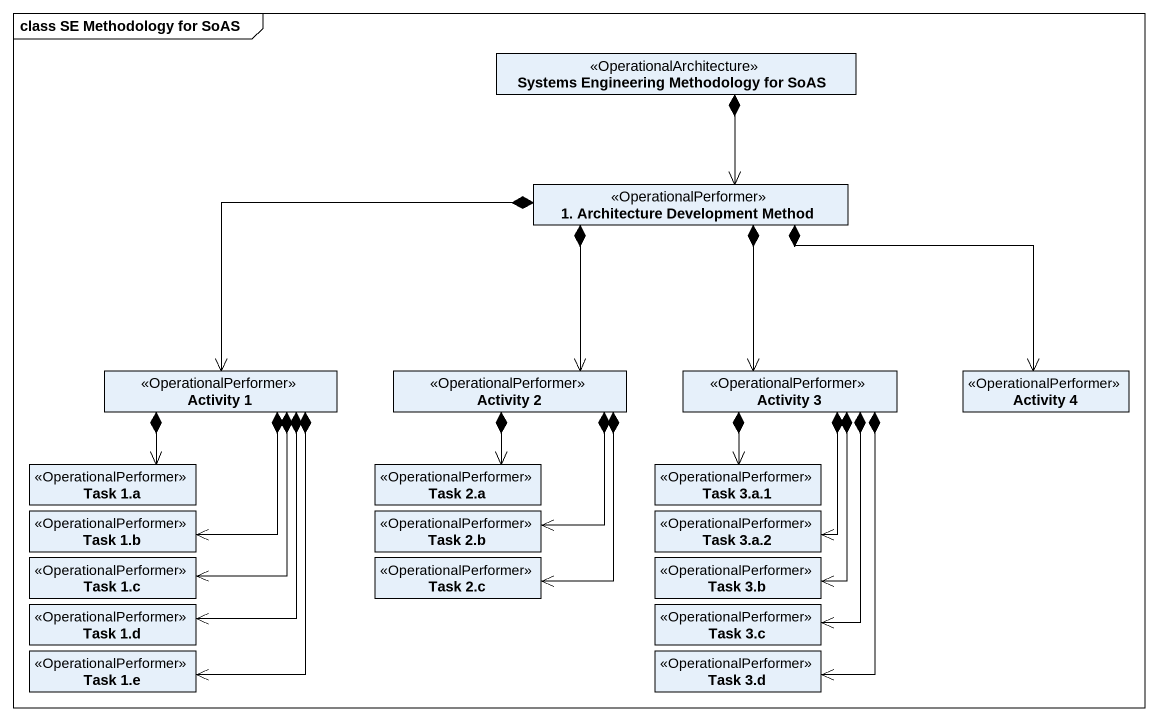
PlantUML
@startuml
mainframe class SE Methodology for SoAS
hide circle
hide empty members
class "Systems Engineering Methodology for SoAS" as Systems_Engineering <<OperationalArchitecture>>
class "1. Architecture Development Method" as c1_Architecture_Development <<OperationalPerformer>>
class "Activity 1" as Activity_1 <<OperationalPerformer>>
class "Activity 2" as Activity_2 <<OperationalPerformer>>
class "Activity 3" as Activity_3 <<OperationalPerformer>>
class "Activity 4" as Activity_4 <<OperationalPerformer>>
class "Task 1.a" as Task_1_a <<OperationalPerformer>>
class "Task 2.a" as Task_2_a <<OperationalPerformer>>
class "Task 3.a.1" as Task_3_a_1 <<OperationalPerformer>>
class "Task 1.b" as Task_1_b <<OperationalPerformer>>
class "Task 1.c" as Task_1_c <<OperationalPerformer>>
class "Task 2.b" as Task_2_b <<OperationalPerformer>>
class "Task 2.c" as Task_2_c <<OperationalPerformer>>
class "Task 3.a.2" as Task_3_a_2 <<OperationalPerformer>>
class "Task 3.b" as Task_3_b <<OperationalPerformer>>
class "Task 1.d" as Task_1_d <<OperationalPerformer>>
class "Task 3.c" as Task_3_c <<OperationalPerformer>>
class "Task 1.e" as Task_1_e <<OperationalPerformer>>
class "Task 3.d" as Task_3_d <<OperationalPerformer>>
Systems_Engineering *--> c1_Architecture_Development
c1_Architecture_Development *-left-> Activity_1
c1_Architecture_Development *--> Activity_2
c1_Architecture_Development *--> Activity_3
c1_Architecture_Development *-right-> Activity_4
Activity_1 *--> Task_1_a
Activity_1 *--> Task_1_b
Activity_1 *--> Task_1_c
Activity_1 *--> Task_1_d
Activity_1 *--> Task_1_e
Activity_2 *--> Task_2_a
Activity_2 *--> Task_2_b
Activity_2 *--> Task_2_c
Activity_3 *--> Task_3_a_1
Activity_3 *--> Task_3_a_2
Activity_3 *--> Task_3_b
Activity_3 *--> Task_3_c
Activity_3 *--> Task_3_d
@enduml
